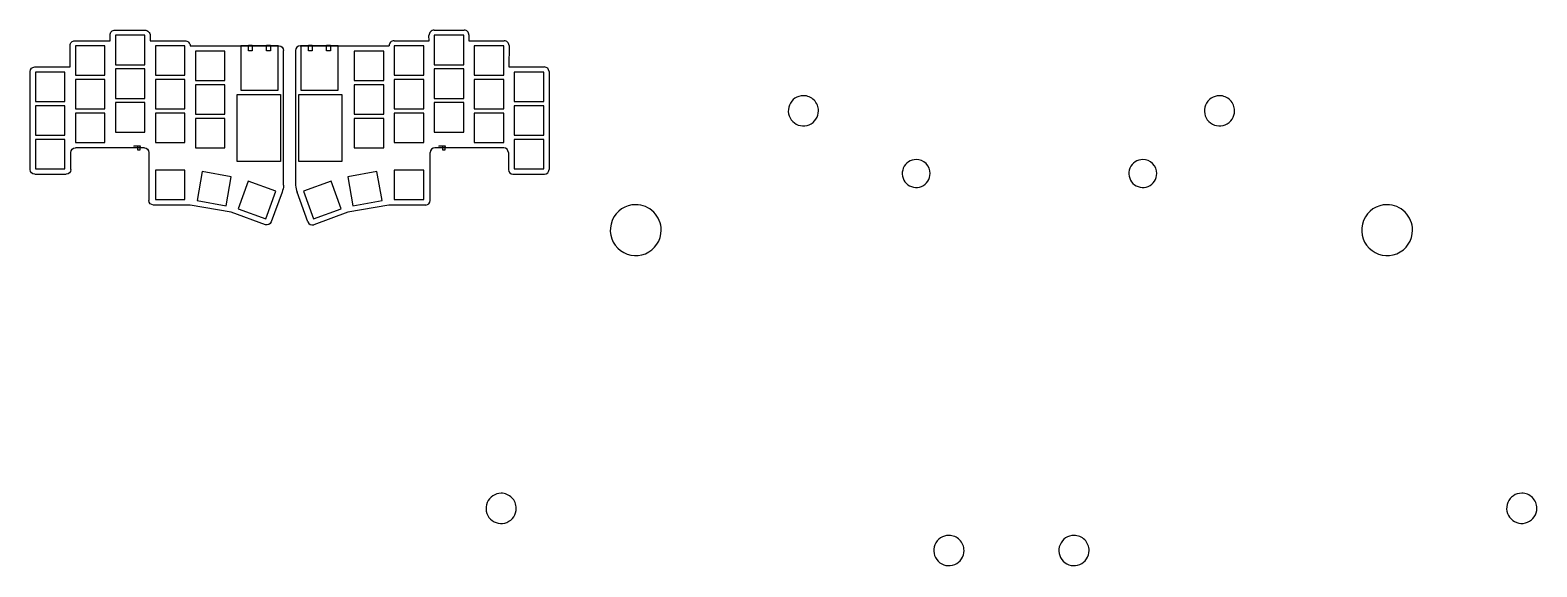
# Model space of a CAD drawing. Extents: x 0 to 716, y -162 to 93.
import ezdxf

# ---------------------------------------------------------------- set-up
doc = ezdxf.new("R2010")
doc.units = 0
doc.layers.get('0').update_dxf_attribs({"linetype": 'CONTINUOUS'})

msp = doc.modelspace()

# ---------------------------------------------------------------- linework, layer by layer
at = {"color": 7}
for points in [[(21.3852, 87.9137), (38.1765, 87.9137)], [(38.1765, 87.9137), (38.1487, 90.6092)], [(40.4305, 92.9146), (54.6699, 92.9152)], [(40.6594, 90.4739), (40.6594, 76.4739), (54.6594, 76.4739)], [(54.6594, 90.4739), (40.6594, 90.4739)], [(54.6594, 76.4739), (54.6594, 90.4739)], [(57.1508, 90.409), (57.1255, 87.9133)], [(57.1255, 87.9133), (73.6751, 87.9139)], [(173.0941, 87.9139), (189.6437, 87.9133)], [(189.6437, 87.9133), (189.6184, 90.409)], [(192.0994, 92.9152), (206.3387, 92.9146)], [(192.1098, 90.4739), (192.1098, 76.4739), (206.1098, 76.4739)], [(206.1098, 90.4739), (192.1098, 90.4739)], [(206.1098, 76.4739), (206.1098, 90.4739)], [(208.6205, 90.6092), (208.5928, 87.9137)], [(208.5928, 87.9137), (225.384, 87.9137)], [(19.1765, 75.4151), (19.1365, 85.6561)], [(21.6594, 85.4739), (21.6594, 71.4739), (35.6594, 71.4739)], [(35.6594, 85.4739), (21.6594, 85.4739)], [(35.6594, 71.4739), (35.6594, 85.4739)], [(59.6594, 85.4739), (59.6594, 71.4739), (73.6594, 71.4739)], [(73.6594, 85.4739), (59.6594, 85.4739)], [(73.6594, 71.4739), (73.6594, 85.4739)], [(76.1272, 85.4153), (118.3846, 85.4175)], [(78.6594, 82.9739), (78.6594, 68.9739), (92.6594, 68.9739)], [(92.6594, 82.9739), (78.6594, 82.9739)], [(92.6594, 68.9739), (92.6594, 82.9739)], [(120.5413, 19.3592), (120.5413, 83.2607)], [(126.2299, 83.21153), (126.2279, 19.3592)], [(128.3846, 85.4175), (170.642, 85.4153)], [(154.1098, 82.9739), (154.1098, 68.9739), (168.1098, 68.9739)], [(168.1098, 82.9739), (154.1098, 82.9739)], [(168.1098, 68.9739), (168.1098, 82.9739)], [(173.1098, 85.4739), (173.1098, 71.4739), (187.1098, 71.4739)], [(187.1098, 85.4739), (173.1098, 85.4739)], [(187.1098, 71.4739), (187.1098, 85.4739)], [(211.1098, 85.4739), (211.1098, 71.4739), (225.1098, 71.4739)], [(225.1098, 85.4739), (211.1098, 85.4739)], [(225.1098, 71.4739), (225.1098, 85.4739)], [(227.6327, 85.6561), (227.5927, 75.4151)], [(0.1346, 26.686), (0.125, 73.2577)], [(2.2818, 75.4145), (19.1765, 75.4151)], [(2.6594, 72.9739), (2.6594, 58.9739), (16.6594, 58.9739)], [(16.6594, 72.9739), (2.6594, 72.9739)], [(16.6594, 58.9739), (16.6594, 72.9739)], [(40.6594, 74.4739), (40.6594, 60.4739), (54.6594, 60.4739)], [(54.6594, 74.4739), (40.6594, 74.4739)], [(54.6594, 60.4739), (54.6594, 74.4739)], [(192.1098, 74.4739), (192.1098, 60.4739), (206.1098, 60.4739)], [(206.1098, 74.4739), (192.1098, 74.4739)], [(206.1098, 60.4739), (206.1098, 74.4739)], [(227.5927, 75.4151), (244.4874, 75.4145)], [(230.1098, 72.9739), (230.1098, 58.9739), (244.1098, 58.9739)], [(244.1098, 72.9739), (230.1098, 72.9739)], [(244.1098, 58.9739), (244.1098, 72.9739)], [(246.6442, 73.2577), (246.6346, 26.686)], [(21.6594, 69.4739), (21.6594, 55.4739), (35.6594, 55.4739)], [(35.6594, 69.4739), (21.6594, 69.4739)], [(35.6594, 55.4739), (35.6594, 69.4739)], [(59.6594, 69.4739), (59.6594, 55.4739), (73.6594, 55.4739)], [(73.6594, 69.4739), (59.6594, 69.4739)], [(73.6594, 55.4739), (73.6594, 69.4739)], [(78.6594, 66.9739), (78.6594, 52.9739), (92.6594, 52.9739)], [(92.6594, 66.9739), (78.6594, 66.9739)], [(92.6594, 52.9739), (92.6594, 66.9739)], [(154.1098, 66.9739), (154.1098, 52.9739), (168.1098, 52.9739)], [(168.1098, 66.9739), (154.1098, 66.9739)], [(168.1098, 52.9739), (168.1098, 66.9739)], [(173.1098, 69.4739), (173.1098, 55.4739), (187.1098, 55.4739)], [(187.1098, 69.4739), (173.1098, 69.4739)], [(187.1098, 55.4739), (187.1098, 69.4739)], [(211.1098, 69.4739), (211.1098, 55.4739), (225.1098, 55.4739)], [(225.1098, 69.4739), (211.1098, 69.4739)], [(225.1098, 55.4739), (225.1098, 69.4739)], [(40.6594, 58.4739), (40.6594, 44.4739), (54.6594, 44.4739)], [(54.6594, 58.4739), (40.6594, 58.4739)], [(54.6594, 44.4739), (54.6594, 58.4739)], [(192.1098, 58.4739), (192.1098, 44.4739), (206.1098, 44.4739)], [(206.1098, 58.4739), (192.1098, 58.4739)], [(206.1098, 44.4739), (206.1098, 58.4739)], [(2.6594, 56.9739), (2.6594, 42.9739), (16.6594, 42.9739)], [(16.6594, 56.9739), (2.6594, 56.9739)], [(16.6594, 42.9739), (16.6594, 56.9739)], [(21.6594, 53.4739), (21.6594, 39.4739), (35.6594, 39.4739)], [(35.6594, 53.4739), (21.6594, 53.4739)], [(35.6594, 39.4739), (35.6594, 53.4739)], [(59.6594, 53.4739), (59.6594, 39.4739), (73.6594, 39.4739)], [(73.6594, 53.4739), (59.6594, 53.4739)], [(73.6594, 39.4739), (73.6594, 53.4739)], [(78.6594, 50.9739), (78.6594, 36.9739), (92.6594, 36.9739)], [(92.6594, 50.9739), (78.6594, 50.9739)], [(92.6594, 36.9739), (92.6594, 50.9739)], [(154.1098, 50.9739), (154.1098, 36.9739), (168.1098, 36.9739)], [(168.1098, 50.9739), (154.1098, 50.9739)], [(168.1098, 36.9739), (168.1098, 50.9739)], [(173.1098, 53.4739), (173.1098, 39.4739), (187.1098, 39.4739)], [(187.1098, 53.4739), (173.1098, 53.4739)], [(187.1098, 39.4739), (187.1098, 53.4739)], [(211.1098, 53.4739), (211.1098, 39.4739), (225.1098, 39.4739)], [(225.1098, 53.4739), (211.1098, 53.4739)], [(225.1098, 39.4739), (225.1098, 53.4739)], [(230.1098, 56.9739), (230.1098, 42.9739), (244.1098, 42.9739)], [(244.1098, 56.9739), (230.1098, 56.9739)], [(244.1098, 42.9739), (244.1098, 56.9739)], [(2.6594, 40.9739), (2.6594, 26.9739), (16.6594, 26.9739)], [(16.6594, 40.9739), (2.6594, 40.9739)], [(16.6594, 26.9739), (16.6594, 40.9739)], [(54.3979, 36.9792), (21.6113, 36.9792)], [(49.4213, 37.9092), (49.4213, 37.6092)], [(49.4213, 37.9092), (52.4213, 37.9092)], [(51.1213, 37.6092), (51.1213, 36.1092), (52.4213, 36.1092)], [(52.4213, 37.9092), (52.4213, 37.6092)], [(52.4213, 36.1092), (52.4213, 37.6092)], [(225.1579, 36.9792), (192.3713, 36.9792)], [(194.3478, 37.9089), (194.3478, 37.6089)], [(194.3478, 37.9089), (197.3478, 37.9089)], [(196.0478, 37.6089), (196.0478, 36.1089), (197.3478, 36.1089)], [(197.3478, 37.9089), (197.3478, 37.6089)], [(197.3478, 36.1089), (197.3478, 37.6089)], [(230.1098, 40.9739), (230.1098, 26.9739), (244.1098, 26.9739)], [(244.1098, 40.9739), (230.1098, 40.9739)], [(244.1098, 26.9739), (244.1098, 40.9739)], [(19.4481, 26.6859), (19.4545, 34.8225)], [(56.5546, 34.8224), (56.5546, 12.0137)], [(190.2146, 12.0137), (190.2146, 34.8224)], [(227.3147, 34.8225), (227.3211, 26.6859)], [(2.2913, 24.5292), (17.2913, 24.5292)], [(59.6594, 26.4739), (59.6594, 12.4739), (73.6594, 12.4739)], [(73.6594, 26.4739), (59.6594, 26.4739)], [(73.6594, 12.4739), (73.6594, 26.4739)], [(81.9014, 25.7528), (79.4703, 11.9655), (93.2576, 9.5344)], [(95.6887, 23.3217), (81.9014, 25.7528)], [(93.2576, 9.5344), (95.6887, 23.3217)], [(164.8679, 25.7528), (151.0805, 23.3217)], [(151.0805, 23.3217), (153.5116, 9.5344), (167.2989, 11.9655)], [(167.2989, 11.9655), (164.8679, 25.7528)], [(173.1098, 26.4739), (173.1098, 12.4739), (187.1098, 12.4739)], [(187.1098, 26.4739), (173.1098, 26.4739)], [(187.1098, 12.4739), (187.1098, 26.4739)], [(229.4779, 24.5292), (244.4779, 24.5292)], [(103.6802, 21.1804), (98.8919, 8.0247), (112.0476, 3.2364)], [(116.8359, 16.3921), (103.6802, 21.1804)], [(112.0476, 3.2364), (116.8359, 16.3921)], [(119.786, 15.9035), (114.6557, 1.8081)], [(132.1135, 1.8081), (126.9832, 15.9035)], [(143.089, 21.1804), (129.9333, 16.3921)], [(129.9333, 16.3921), (134.7216, 3.2364), (147.8773, 8.0247)], [(147.8773, 8.0247), (143.089, 21.1804)], [(76.176, 9.8644), (58.7113, 9.8569)], [(95.648, 6.4305), (76.176, 9.8644)], [(170.5932, 9.8644), (151.1212, 6.4305)], [(188.0579, 9.8569), (170.5932, 9.8644)], [(111.8913, 0.5192), (95.648, 6.4305)], [(151.1212, 6.4305), (134.8779, 0.5192)]]:
    msp.add_lwpolyline(points, dxfattribs=at)
for points in [[(100.2513, 64.4592), (118.0313, 64.4592), (118.0313, 85.4592), (100.2513, 85.4592)], [(105.6335, 83.142), (103.8555, 83.142), (103.8555, 85.809), (105.6335, 85.809)], [(112.4915, 85.809), (114.2695, 85.809), (114.2695, 83.142), (112.4915, 83.142)], [(128.7379, 64.4592), (146.5179, 64.4592), (146.5179, 85.4592), (128.7379, 85.4592)], [(134.1201, 83.142), (132.3421, 83.142), (132.3421, 85.809), (134.1201, 85.809)], [(140.9781, 85.809), (142.7561, 85.809), (142.7561, 83.142), (140.9781, 83.142)], [(98.4913, 62.3692), (119.0313, 62.3692), (119.0313, 30.5992), (98.4913, 30.5992)], [(127.7379, 62.3692), (148.2779, 62.3692), (148.2779, 30.5992), (127.7379, 30.5992)], [(367.488378, 61.779728)], [(565.182614, 61.779728)], [(421.082079, 31.43768)], [(528.747969, 31.43768)], [(287.846551, 10.017964)], [(644.824441, 10.017964)], [(223.904126, -127.045469)], [(708.779717, -127.007674)], [(436.615937, -147.076965)], [(496.055055, -147.076965)]]:
    msp.add_lwpolyline(points, close=True, dxfattribs=at)
for points in [[(19.1365, 85.6561), (19.1341, 86.254), (19.37, 86.8282), (19.792, 87.2519)], [(19.792, 87.2519), (20.214, 87.6755), (20.7873, 87.9137), (21.3852, 87.9137)], [(38.1487, 90.6092), (38.1424, 91.2184), (38.3801, 91.8049), (38.8087, 92.2379)], [(38.8087, 92.2379), (39.2372, 92.671), (39.8212, 92.9146), (40.4305, 92.9146)], [(54.6699, 92.9152), (55.3322, 92.9152), (55.9671, 92.6504), (56.4331, 92.1796)], [(56.4331, 92.1796), (56.8991, 91.7089), (57.1575, 91.0713), (57.1508, 90.409)], [(73.6751, 87.9139), (74.3339, 87.914), (74.965, 87.6488), (75.4261, 87.1784)], [(75.4261, 87.1784), (75.8873, 86.7079), (76.1396, 86.0716), (76.1264, 85.4129)], [(171.3431, 87.1784), (170.8819, 86.7079), (170.6296, 86.0716), (170.6428, 85.4129)], [(173.0941, 87.9139), (172.4353, 87.914), (171.8042, 87.6488), (171.3431, 87.1784)], [(190.3361, 92.1796), (189.8701, 91.7089), (189.6117, 91.0713), (189.6184, 90.409)], [(192.0994, 92.9152), (191.437, 92.9152), (190.8021, 92.6504), (190.3361, 92.1796)], [(207.9606, 92.2379), (207.532, 92.671), (206.948, 92.9146), (206.3387, 92.9146)], [(208.6205, 90.6092), (208.6268, 91.2184), (208.3892, 91.8049), (207.9606, 92.2379)], [(226.9772, 87.2519), (226.5552, 87.6755), (225.9819, 87.9137), (225.384, 87.9137)], [(227.6327, 85.6561), (227.6351, 86.254), (227.3992, 86.8282), (226.9772, 87.2519)], [(118.3846, 85.4175), (119.5757, 85.4174), (120.5413, 84.4518), (120.5413, 83.2607)], [(128.3846, 85.4175), (127.1935, 85.4174), (126.228, 84.4518), (126.2279, 83.2607)], [(0.125, 73.2577), (0.1251, 74.4489), (1.0907, 75.4144), (2.2818, 75.4145)], [(246.6442, 73.2577), (246.6441, 74.4489), (245.6785, 75.4144), (244.4874, 75.4145)], [(360.853904, 57.346714), (359.742406, 54.66332), (360.356791, 51.5746), (362.410572, 49.520819)], [(367.488378, 61.779728), (364.583893, 61.779728), (361.965403, 60.030108), (360.853904, 57.346714)], [(372.566184, 59.676431), (371.219466, 61.023149), (369.392925, 61.779728), (367.488378, 61.779728)], [(374.66948, 54.598625), (374.66948, 56.503172), (373.912902, 58.329713), (372.566184, 59.676431)], [(558.548141, 57.346714), (557.436642, 54.66332), (558.051027, 51.5746), (560.104808, 49.520819)], [(565.182614, 61.779728), (562.278129, 61.779728), (559.659639, 60.030108), (558.548141, 57.346714)], [(570.26042, 59.676431), (568.913702, 61.023149), (567.087161, 61.779728), (565.182614, 61.779728)], [(572.363717, 54.598625), (572.363717, 56.503172), (571.607138, 58.329713), (570.26042, 59.676431)], [(370.236467, 47.964152), (372.919861, 49.07565), (374.66948, 51.69414), (374.66948, 54.598625)], [(567.930703, 47.964152), (570.614097, 49.07565), (572.363717, 51.69414), (572.363717, 54.598625)], [(362.410572, 49.520819), (364.464353, 47.467038), (367.553073, 46.852653), (370.236467, 47.964152)], [(560.104808, 49.520819), (562.158589, 47.467038), (565.247309, 46.852653), (567.930703, 47.964152)], [(19.4545, 34.8225), (19.4546, 36.0136), (20.4202, 36.9791), (21.6113, 36.9792)], [(54.3979, 36.9792), (55.589, 36.9791), (56.5546, 36.0135), (56.5546, 34.8224)], [(192.3713, 36.9792), (191.1802, 36.9791), (190.2147, 36.0135), (190.2146, 34.8224)], [(227.3147, 34.8225), (227.3146, 36.0136), (226.349, 36.9791), (225.1579, 36.9792)], [(421.082079, 31.43768), (418.406895, 31.43768), (415.995128, 29.826189), (414.971379, 27.354642)], [(425.759005, 29.500434), (424.518607, 30.740832), (422.836267, 31.43768), (421.082079, 31.43768)], [(427.696252, 24.823507), (427.696252, 26.577695), (426.999404, 28.260036), (425.759005, 29.500434)], [(528.747969, 31.43768), (526.072785, 31.43768), (523.661018, 29.826189), (522.637269, 27.354642)], [(533.424895, 29.500434), (532.184497, 30.740832), (530.502156, 31.43768), (528.747969, 31.43768)], [(535.362142, 24.823507), (535.362142, 26.577695), (534.665293, 28.260036), (533.424895, 29.500434)], [(2.2913, 24.5292), (1.1002, 24.5293), (0.1347, 25.4949), (0.1346, 26.686)], [(19.4481, 26.6859), (19.448, 25.4948), (18.4824, 24.5292), (17.2913, 24.5292)], [(227.3211, 26.6859), (227.3212, 25.4948), (228.2868, 24.5292), (229.4779, 24.5292)], [(244.4779, 24.5292), (245.669, 24.5293), (246.6346, 25.4949), (246.6346, 26.686)], [(414.971379, 27.354642), (413.947631, 24.883094), (414.513512, 22.038221), (416.405152, 20.14658)], [(423.613213, 18.712808), (426.08476, 19.736556), (427.696252, 22.148324), (427.696252, 24.823507)], [(522.637269, 27.354642), (521.613521, 24.883094), (522.179401, 22.038221), (524.071042, 20.14658)], [(531.279103, 18.712808), (533.75065, 19.736556), (535.362142, 22.148324), (535.362142, 24.823507)], [(120.5413, 19.3592), (120.4513, 17.9892), (120.1933, 17.0228), (119.786, 15.9035)], [(126.2279, 19.3592), (126.3179, 17.9892), (126.5759, 17.0228), (126.9832, 15.9035)], [(416.405152, 20.14658), (418.296792, 18.25494), (421.141666, 17.689059), (423.613213, 18.712808)], [(524.071042, 20.14658), (525.962682, 18.25494), (528.807556, 17.689059), (531.279103, 18.712808)], [(58.7113, 9.8569), (57.5202, 9.857), (56.5547, 10.8226), (56.5546, 12.0137)], [(188.0579, 9.8569), (189.249, 9.857), (190.2146, 10.8226), (190.2146, 12.0137)], [(287.846551, 10.017964), (282.954787, 10.017964), (278.544698, 7.071236), (276.672701, 2.551836)], [(296.398646, 6.47557), (294.130489, 8.743727), (291.054209, 10.017964), (287.846551, 10.017964)], [(644.824441, 10.017964), (639.932677, 10.017964), (635.522588, 7.071236), (633.650591, 2.551836)], [(653.376536, 6.47557), (651.108379, 8.743727), (648.032099, 10.017964), (644.824441, 10.017964)], [(114.6557, 1.8081), (114.2482, 0.6889), (113.0106, 0.1118), (111.8913, 0.5192)], [(132.1135, 1.8081), (132.521, 0.6889), (133.7586, 0.1118), (134.8779, 0.5192)], [(276.672701, 2.551836), (274.800704, -1.967565), (275.835457, -7.16962), (279.294457, -10.628619)], [(299.941039, -2.076524), (299.941039, 1.131133), (298.666802, 4.207414), (296.398646, 6.47557)], [(633.650591, 2.551836), (631.778594, -1.967565), (632.813347, -7.16962), (636.272346, -10.628619)], [(656.918929, -2.076524), (656.918929, 1.131133), (655.644692, 4.207414), (653.376536, 6.47557)], [(292.474911, -13.250375), (296.994312, -11.378378), (299.941039, -6.968288), (299.941039, -2.076524)], [(649.452801, -13.250375), (653.972202, -11.378378), (656.918929, -6.968288), (656.918929, -2.076524)], [(279.294457, -10.628619), (282.753456, -14.087618), (287.955511, -15.122371), (292.474911, -13.250375)], [(636.272346, -10.628619), (639.731346, -14.087618), (644.933401, -15.122371), (649.452801, -13.250375)], [(223.904126, -127.045469), (220.999641, -127.045469), (218.381151, -128.795089), (217.269652, -131.478483)], [(228.981932, -129.148765), (227.635214, -127.802048), (225.808673, -127.045469), (223.904126, -127.045469)], [(708.779717, -127.007674), (705.875232, -127.007674), (703.256741, -128.757293), (702.145243, -131.440687)], [(713.857523, -129.11097), (712.510805, -127.764252), (710.684263, -127.007674), (708.779717, -127.007674)], [(217.269652, -131.478483), (216.158154, -134.161877), (216.772539, -137.250597), (218.82632, -139.304378)], [(226.652215, -140.861045), (229.335609, -139.749547), (231.085228, -137.131056), (231.085228, -134.226572)], [(231.085228, -134.226572), (231.085228, -132.322025), (230.32865, -130.495483), (228.981932, -129.148765)], [(702.145243, -131.440687), (701.033745, -134.124082), (701.648129, -137.212802), (703.70191, -139.266583)], [(711.527805, -140.82325), (714.211199, -139.711752), (715.960819, -137.093261), (715.960819, -134.188776)], [(715.960819, -134.188776), (715.960819, -132.28423), (715.204241, -130.457688), (713.857523, -129.11097)], [(218.82632, -139.304378), (220.880101, -141.358159), (223.968821, -141.972543), (226.652215, -140.861045)], [(703.70191, -139.266583), (705.755691, -141.320363), (708.844411, -141.934748), (711.527805, -140.82325)], [(436.615937, -147.076965), (433.711452, -147.076965), (431.092962, -148.826585), (429.981464, -151.509979)], [(441.693743, -149.180262), (440.347025, -147.833544), (438.520484, -147.076965), (436.615937, -147.076965)], [(443.797039, -154.258068), (443.797039, -152.353521), (443.040461, -150.526979), (441.693743, -149.180262)], [(496.055055, -147.076965), (493.15057, -147.076965), (490.53208, -148.826585), (489.420582, -151.509979)], [(501.132861, -149.180262), (499.786143, -147.833544), (497.959602, -147.076965), (496.055055, -147.076965)], [(503.236157, -154.258068), (503.236157, -152.353521), (502.479579, -150.526979), (501.132861, -149.180262)], [(429.981464, -151.509979), (428.869965, -154.193373), (429.48435, -157.282093), (431.538131, -159.335874)], [(439.364026, -160.892541), (442.04742, -159.781043), (443.797039, -157.162552), (443.797039, -154.258068)], [(489.420582, -151.509979), (488.309083, -154.193373), (488.923468, -157.282093), (490.977249, -159.335874)], [(498.803144, -160.892541), (501.486538, -159.781043), (503.236157, -157.162552), (503.236157, -154.258068)], [(431.538131, -159.335874), (433.591912, -161.389655), (436.680632, -162.004039), (439.364026, -160.892541)], [(490.977249, -159.335874), (493.03103, -161.389655), (496.11975, -162.004039), (498.803144, -160.892541)]]:
    msp.add_open_spline(points, degree=3, dxfattribs=at)

doc.saveas('drawing.dxf')
